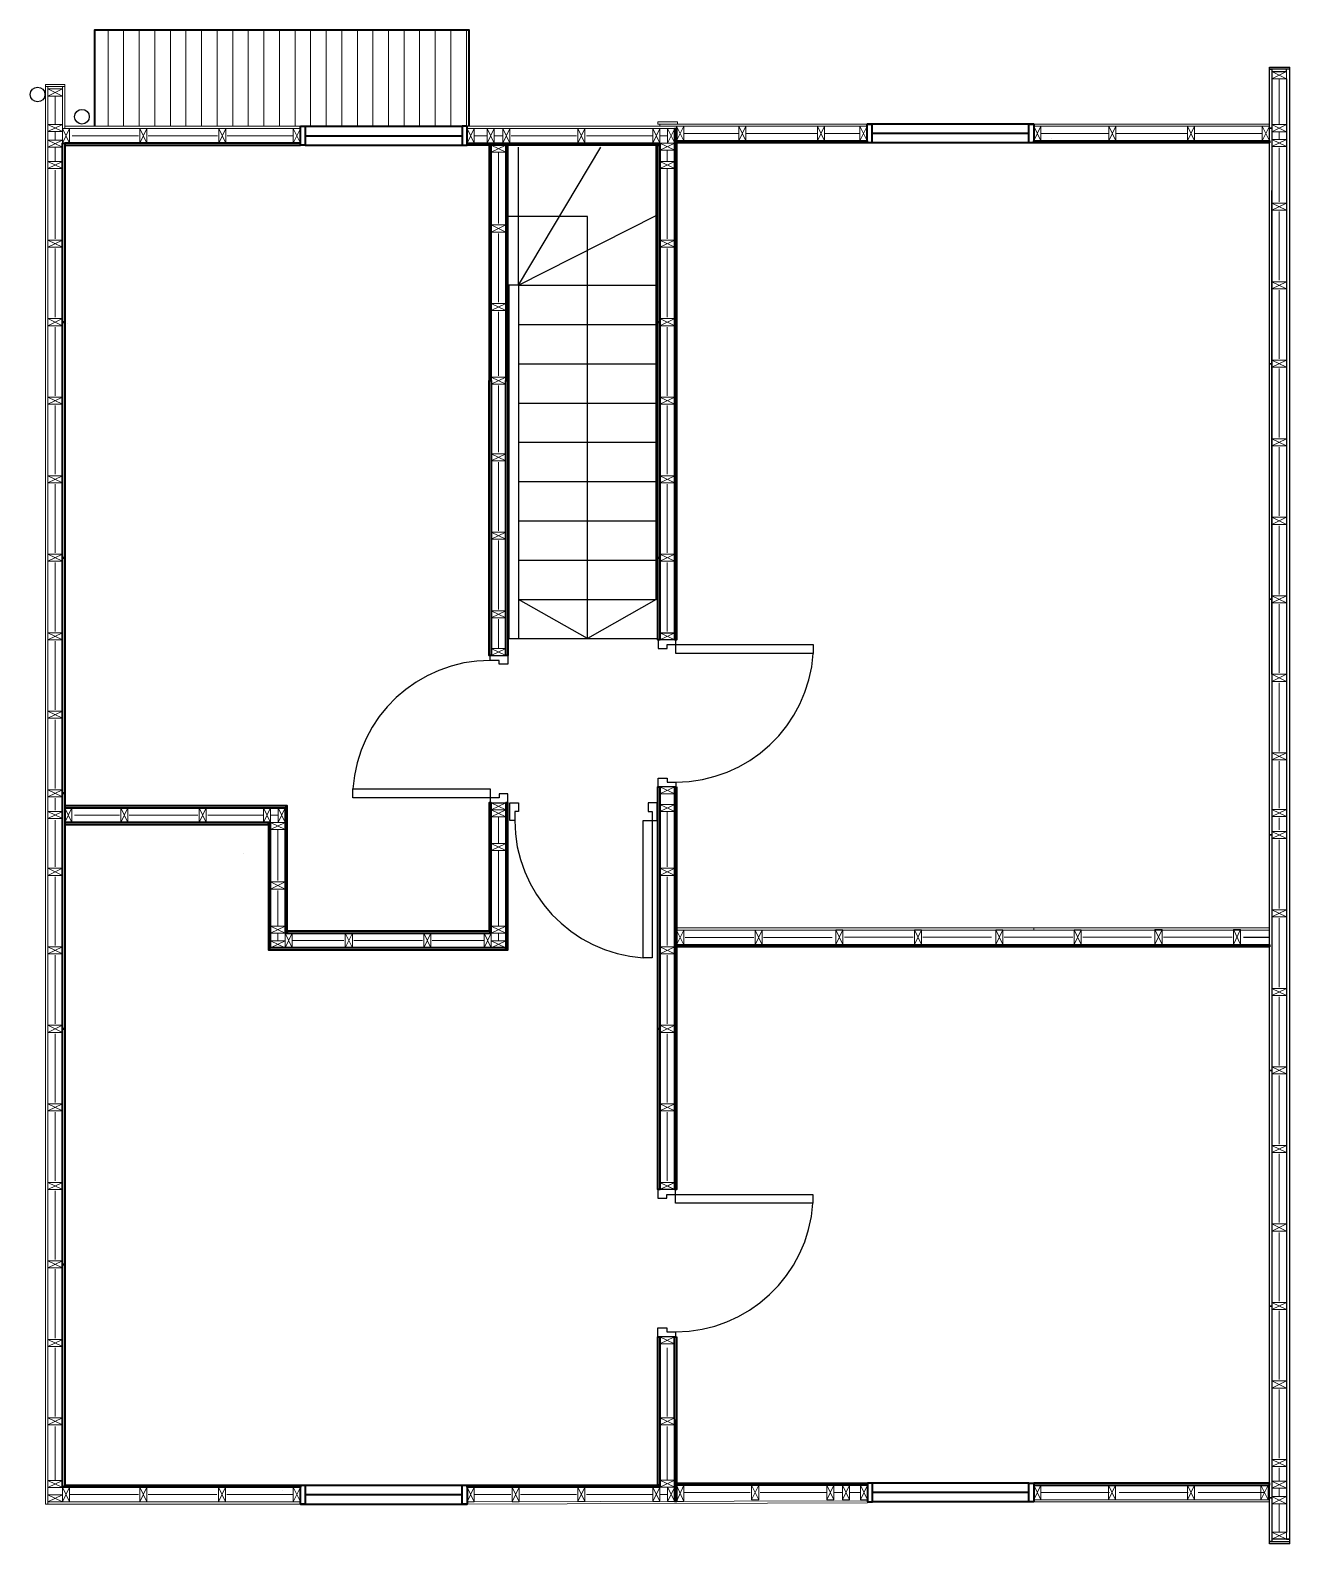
# Model space of a CAD drawing. Header units: inches. Extents: x 82 to 287, y 15 to 173.
# Drawn here: x 124.79 to 131.21, y 158.83 to 166.54 of the extents above; entities that cross this region are included whole.
import ezdxf

# ---------------------------------------------------------------- set-up
doc = ezdxf.new("R2010")
doc.units = ezdxf.units.IN
doc.header["$MEASUREMENT"] = 0
doc.linetypes.add('CENTER', pattern=[2, 1.25, -0.25, 0.25, -0.25])
for name, color, linetype, lineweight in [('A-DETL-MBND', 3, 'Continuous', 18), ('A-DETL-MCUT', 4, 'Continuous', 25), ('A-DOOR-FULL', 4, 'Continuous', 25), ('A-ELEV-MBE1', 7, 'Continuous', 35), ('A-ELEV-MBE2', 4, 'Continuous', 25), ('A-FLOR-PATT', 8, 'Continuous', 18), ('A-FURN', 8, 'Continuous', 18), ('A-SECT-MCUT', 7, 'Continuous', 35), ('A-WALL-PATT', 8, 'Continuous', 18), ('A-WALL-STUD', 3, 'Continuous', 18)]:
    doc.layers.add(name, color=color, linetype=linetype, lineweight=lineweight)
doc.layers.add('ARREDI_attrezzature', color=175, linetype='Continuous')

msp = doc.modelspace()

# ---------------------------------------------------------------- hatches: boundary and pattern name
at = {"layer": 'A-FLOR-PATT'}
h = msp.add_hatch(dxfattribs=at)
h.set_pattern_fill('LINE', color=0, scale=0.025, angle=90, style=0)
h.set_pattern_definition([(90, (-332.56809, 115.78743), (-0.079375, 5e-18), [])])
h.paths.add_polyline_path([(127.0265, 166.536), (125.1179, 166.536), (125.1179, 166.26), (127.0265, 166.26)])
h.paths.add_polyline_path([(127.0265, 166.26), (125.1179, 166.26), (125.1179, 166.047), (126.1674, 166.047), (126.1924, 166.047), (126.1925, 166.047), (126.9924, 166.047), (127.0174, 166.047), (127.0174, 166.047), (127.0265, 166.047)])

# ---------------------------------------------------------------- linework, layer by layer
at = {"color": 0}
for p, q in [((131.1914, 166.3251), (131.1914, 166.3371)), ((131.208, 158.8261), (131.208, 166.3481)), ((127.9994, 163.467), (128.0744, 163.467)), ((131.1914, 158.8491), (131.208, 158.8491))]:
    msp.add_line(p, q, dxfattribs=at)
for p, q in [((130.9727, 161.9168), (131.0817, 161.9168)), ((131.0817, 161.9168), (131.0817, 161.9168)), ((131.0817, 161.9168), (131.1044, 161.9168))]:
    msp.add_line(p, q)
at = {"layer": 'A-DETL-MBND', "color": 0}
msp.add_line((124.8695, 166.249), (124.8695, 166.26), dxfattribs=at)
for points in [[(124.8695, 166.26), (124.9674, 166.26), (124.9674, 166.249), (124.8695, 166.249)], [(126.1674, 166.036), (124.9674, 166.036), (124.9674, 166.047), (126.1674, 166.047)], [(129.9044, 159.0501), (131.1044, 159.0501), (131.1044, 159.0391), (129.9044, 159.0391)]]:
    msp.add_lwpolyline(points, dxfattribs=at)
for points in [[(124.8804, 166.249), (124.8805, 159.028), (124.8695, 159.028), (124.8695, 166.249)], [(124.9554, 166.036), (124.9554, 166.249), (124.9674, 166.249), (124.9674, 166.036)], [(128.0844, 166.047), (128.0844, 166.036), (127.0174, 166.036), (127.0174, 166.047)], [(127.9884, 166.0691), (127.9884, 166.0581), (128.0884, 166.0581), (128.0884, 166.0691)], [(127.9994, 166.0471), (127.9994, 166.0581), (129.0544, 166.0581), (129.0544, 166.0471)], [(129.9044, 166.0471), (129.9044, 166.0581), (131.1044, 166.0581), (131.1044, 166.0471)], [(128.0844, 161.952), (128.0844, 161.963), (129.9044, 161.963), (129.9044, 161.952)], [(129.9044, 161.952), (129.9044, 161.963), (131.1044, 161.963), (131.1044, 161.952)], [(126.1674, 159.039), (126.1674, 159.028), (124.8805, 159.028), (124.8805, 159.039)], [(129.0574, 159.0446), (129.0574, 159.0336), (127.0174, 159.028), (127.0174, 159.039)]]:
    msp.add_lwpolyline(points, close=True, dxfattribs=at)
at = {"layer": 'A-DETL-MCUT', "color": 0}
for points in [[(131.208, 166.3371), (131.1044, 166.3371), (131.1044, 166.3481), (131.208, 166.3481)], [(131.208, 166.3371), (131.1164, 166.3371), (131.1164, 166.3251), (131.1914, 166.3251)], [(131.208, 158.8261), (131.1044, 158.8261), (131.1044, 158.8371), (131.208, 158.8371)], [(131.208, 158.8491), (131.1164, 158.8491), (131.1164, 158.8371), (131.208, 158.8371)]]:
    msp.add_lwpolyline(points, dxfattribs=at)
for points in [[(131.1164, 166.3371), (131.1164, 166.0371), (131.1044, 166.0371), (131.1044, 166.3371)], [(131.1164, 166.0371), (131.1164, 164.8371), (131.1044, 164.8371), (131.1044, 166.0371)], [(131.1164, 164.8371), (131.1164, 163.6371), (131.1044, 163.6371), (131.1044, 164.8371)], [(131.1164, 163.6371), (131.1164, 162.4371), (131.1044, 162.4371), (131.1044, 163.6371)], [(131.1164, 162.4371), (131.1164, 161.2371), (131.1044, 161.2371), (131.1044, 162.4371)], [(131.1164, 161.2371), (131.1164, 160.0371), (131.1044, 160.0371), (131.1044, 161.2371)], [(131.1164, 160.0371), (131.1164, 159.0601), (131.1044, 159.0601), (131.1044, 160.0371)], [(131.1164, 159.0601), (131.1164, 158.8371), (131.1044, 158.8371), (131.1044, 159.0601)]]:
    msp.add_lwpolyline(points, close=True, dxfattribs=at)
at = {"layer": 'A-DOOR-FULL', "color": 0, "linetype": 'CENTER'}
for points in [[(128.0803, 163.4064), (128.0803, 163.4314), (127.9903, 163.4314), (127.9903, 163.3864), (128.0353, 163.3864), (128.0353, 163.4064), (128.0803, 163.4064)], [(128.7803, 163.3614), (128.0803, 163.3614), (128.0803, 163.4064), (128.7803, 163.4064), (128.7803, 163.3614)], [(127.1344, 163.326), (127.1344, 163.351), (127.2244, 163.351), (127.2244, 163.306), (127.1794, 163.306), (127.1794, 163.326), (127.1344, 163.326)], [(128.0803, 162.7064), (128.0803, 162.6814), (127.9903, 162.6814), (127.9903, 162.7264), (128.0353, 162.7264), (128.0353, 162.7064), (128.0803, 162.7064)], [(126.4344, 162.671), (127.1344, 162.671), (127.1344, 162.626), (126.4344, 162.626), (126.4344, 162.671)], [(127.1344, 162.626), (127.1344, 162.601), (127.2244, 162.601), (127.2244, 162.646), (127.1794, 162.646), (127.1794, 162.626), (127.1344, 162.626)], [(127.2594, 162.511), (127.2344, 162.511), (127.2344, 162.601), (127.2794, 162.601), (127.2794, 162.556), (127.2594, 162.556), (127.2594, 162.511)], [(127.9594, 162.511), (127.9844, 162.511), (127.9844, 162.601), (127.9394, 162.601), (127.9394, 162.556), (127.9594, 162.556), (127.9594, 162.511)], [(127.9144, 161.811), (127.9144, 162.511), (127.9594, 162.511), (127.9594, 161.811), (127.9144, 161.811)], [(128.079, 160.6058), (128.079, 160.6308), (127.989, 160.6308), (127.989, 160.5858), (128.034, 160.5858), (128.034, 160.6058), (128.079, 160.6058)], [(128.779, 160.5608), (128.079, 160.5608), (128.079, 160.6058), (128.779, 160.6058), (128.779, 160.5608)], [(128.079, 159.9058), (128.079, 159.8808), (127.989, 159.8808), (127.989, 159.9258), (128.034, 159.9258), (128.034, 159.9058), (128.079, 159.9058)]]:
    msp.add_lwpolyline(points, dxfattribs=at)
for centre, start, end in [((127.1355, 162.6233), 90.08643, 176.10934), ((128.0793, 163.4091), 270.08643, 356.10934), ((127.9621, 162.512), 180.08643, 266.10934), ((128.078, 160.6085), 270.08643, 356.10934)]:
    msp.add_arc(centre, 0.7027, start, end, dxfattribs=at)
at = {"layer": 'A-ELEV-MBE1', "color": 0}
for p, q in [((126.1924, 165.999), (126.9924, 165.999)), ((126.1925, 166.047), (126.9924, 166.047)), ((129.9044, 166.0581), (129.0544, 166.0581)), ((126.1924, 165.951), (126.9924, 165.951)), ((129.9044, 165.9621), (129.0544, 165.9621)), ((129.8794, 159.1351), (129.0824, 159.1351)), ((126.1674, 159.124), (127.0174, 159.124)), ((129.8794, 159.0871), (129.0824, 159.0871)), ((126.1674, 159.028), (127.0174, 159.028)), ((129.8794, 159.0391), (129.0824, 159.0391))]:
    msp.add_line(p, q, dxfattribs=at)
at = {"layer": 'A-ELEV-MBE1', "color": 0, "linetype": 'Continuous'}
for p, q in [((129.8794, 166.0096), (129.0799, 166.0096)), ((126.1924, 159.0765), (126.9919, 159.0765))]:
    msp.add_line(p, q, dxfattribs=at)
at = {"layer": 'A-ELEV-MBE1', "color": 0}
msp.add_lwpolyline([(127.0265, 166.047), (127.0265, 166.536), (125.1179, 166.536), (125.1179, 166.047)], dxfattribs=at)
for points in [[(126.1674, 166.047), (126.1924, 166.047), (126.1924, 165.951), (126.1674, 165.951)], [(127.0174, 166.047), (126.9924, 166.047), (126.9924, 165.951), (127.0174, 165.951)], [(129.0794, 165.9621), (129.0544, 165.9621), (129.0544, 166.0581), (129.0794, 166.0581)], [(129.9044, 165.9621), (129.8794, 165.9621), (129.8794, 166.0581), (129.9044, 166.0581)], [(129.0574, 159.0391), (129.0824, 159.0391), (129.0824, 159.1351), (129.0574, 159.1351)], [(129.9044, 159.0391), (129.8794, 159.0391), (129.8794, 159.1351), (129.9044, 159.1351)], [(126.1674, 159.124), (126.1924, 159.124), (126.1924, 159.028), (126.1674, 159.028)], [(126.9924, 159.124), (127.0174, 159.124), (127.0174, 159.028), (126.9924, 159.028)]]:
    msp.add_lwpolyline(points, close=True, dxfattribs=at)
at = {"layer": 'A-ELEV-MBE2', "color": 0}
for p, q in [((131.1914, 166.2891), (131.1914, 158.8851)), ((127.2294, 165.237), (127.2294, 164.637)), ((127.2794, 165.237), (127.2794, 164.637)), ((127.2294, 164.637), (127.2294, 163.437)), ((127.2794, 164.637), (127.2794, 163.437)), ((127.2244, 163.437), (127.9894, 163.437))]:
    msp.add_line(p, q, dxfattribs=at)
for points in [[(127.2794, 165.237), (127.2794, 165.941)], [(127.2794, 165.237), (127.6988, 165.941)], [(127.9894, 163.637), (127.9794, 163.637), (127.9794, 165.951)], [(127.6294, 164.637), (127.6294, 165.587), (127.2244, 165.587)], [(127.2794, 165.237), (127.9794, 165.5921)], [(127.2794, 165.237), (127.2294, 165.237)], [(127.2794, 165.237), (127.9794, 165.237)], [(127.2794, 165.037), (127.9794, 165.037)], [(127.2794, 164.837), (127.9794, 164.837)], [(127.2794, 164.637), (127.9794, 164.637)], [(127.6294, 163.437), (127.6294, 164.637)], [(127.2794, 164.437), (127.9794, 164.437)], [(127.2794, 164.237), (127.9794, 164.237)], [(127.2794, 164.037), (127.9794, 164.037)], [(127.2794, 163.837), (127.9794, 163.837)], [(127.2794, 163.637), (127.9794, 163.637)], [(127.9794, 163.637), (127.6294, 163.437), (127.2794, 163.637)]]:
    msp.add_lwpolyline(points, dxfattribs=at)
at = {"layer": 'A-ELEV-MBE2', "color": 0, "ltscale": 0.05}
for centre in [(124.8287, 166.2088), (125.0543, 166.0954)]:
    msp.add_circle(centre, 0.0375, dxfattribs=at)
at = {"layer": 'A-FURN', "color": 0, "linetype": 'Continuous'}
for p, q in [((129.9967, 165.987), (129.9967, 165.987)), ((126.0752, 159.0991), (126.0752, 159.0991))]:
    msp.add_line(p, q, dxfattribs=at)
at = {"layer": 'A-FURN', "color": 0}
for p, q in [((131.1044, 164.6021), (131.1044, 165.3521)), ((131.1044, 164.6021), (131.1044, 163.8521)), ((131.1044, 160.7451), (131.1044, 162.7451)), ((126.0901, 161.8617), (126.0901, 161.8617)), ((131.1044, 159.1451), (131.1044, 160.0451))]:
    msp.add_line(p, q, dxfattribs=at)
at = {"layer": 'A-SECT-MCUT', "color": 0}
msp.add_line((128.0844, 163.4314), (128.0744, 163.4314), dxfattribs=at)
for points in [[(128.0844, 166.036), (128.0844, 165.049), (128.0744, 165.049), (128.0744, 166.036)], [(124.9554, 165.049), (124.9554, 165.961), (124.9674, 165.961), (124.9674, 165.049)], [(124.9674, 165.961), (124.9674, 165.951), (126.1674, 165.951), (126.1674, 165.961)], [(127.0174, 165.961), (127.9994, 165.961), (127.9994, 165.951), (127.0174, 165.951)], [(127.1294, 164.751), (127.1394, 164.751), (127.1394, 165.951), (127.1294, 165.951)], [(127.2144, 164.751), (127.2244, 164.751), (127.2244, 165.951), (127.2144, 165.951)], [(127.9994, 165.951), (127.9994, 165.049), (127.9894, 165.049), (127.9894, 165.951)], [(129.0544, 165.9621), (128.0844, 165.9621), (128.0844, 165.9721), (129.0544, 165.9721)], [(131.1044, 165.9621), (129.9044, 165.9621), (129.9044, 165.9721), (131.1044, 165.9721)], [(124.9554, 163.849), (124.9554, 165.049), (124.9674, 165.049), (124.9674, 163.849)], [(127.9994, 165.049), (127.9994, 163.849), (127.9894, 163.849), (127.9894, 165.049)], [(128.0844, 165.049), (128.0844, 163.849), (128.0744, 163.849), (128.0744, 165.049)], [(127.1294, 164.751), (127.1394, 164.751), (127.1394, 163.351), (127.1294, 163.351)], [(127.2144, 164.751), (127.2244, 164.751), (127.2244, 163.351), (127.2144, 163.351)], [(124.9554, 162.649), (124.9554, 163.849), (124.9674, 163.849), (124.9674, 162.649)], [(127.9994, 163.849), (127.9994, 163.4314), (127.9894, 163.4314), (127.9894, 163.849)], [(128.0844, 163.849), (128.0844, 163.4314), (128.0744, 163.4314), (128.0744, 163.849)], [(127.9994, 162.6814), (127.9994, 161.449), (127.9894, 161.449), (127.9894, 162.6814)], [(128.0844, 162.6814), (128.0844, 161.449), (128.0744, 161.449), (128.0744, 162.6814)], [(124.9554, 161.449), (124.9554, 162.649), (124.9674, 162.649), (124.9674, 161.449)], [(127.1294, 161.9467), (127.1394, 161.9467), (127.1394, 162.601), (127.1294, 162.601)], [(127.2144, 161.8517), (127.2244, 161.8517), (127.2244, 162.601), (127.2144, 162.601)], [(124.9674, 162.5853), (124.9674, 162.5753), (126.1001, 162.5753), (126.1001, 162.5853)], [(126.0901, 161.9367), (126.1001, 161.9367), (126.1001, 162.5753), (126.0901, 162.5753)], [(124.9674, 162.5003), (124.9674, 162.4903), (126.0051, 162.4903), (126.0051, 162.5003)], [(126.0051, 161.8617), (126.0151, 161.8617), (126.0151, 162.5003), (126.0051, 162.5003)], [(126.1001, 161.9467), (126.1001, 161.9367), (127.1394, 161.9367), (127.1394, 161.9467)], [(126.0051, 161.8617), (126.0051, 161.8517), (127.2144, 161.8517), (127.2144, 161.8617)], [(129.9044, 161.867), (128.0844, 161.867), (128.0844, 161.877), (129.9044, 161.877)], [(131.1044, 161.867), (129.9044, 161.867), (129.9044, 161.877), (131.1044, 161.877)], [(124.9554, 160.249), (124.9554, 161.449), (124.9674, 161.449), (124.9674, 160.249)], [(127.9994, 161.449), (127.999, 160.6308), (127.989, 160.6308), (127.9894, 161.449)], [(128.0844, 161.449), (128.0844, 160.6308), (128.0744, 160.6308), (128.0744, 161.449)], [(124.9554, 159.114), (124.9554, 160.249), (124.9674, 160.249), (124.9674, 159.114)], [(127.9994, 159.8808), (127.9994, 159.124), (127.9894, 159.124), (127.9894, 159.8808)], [(128.084, 159.8808), (128.0844, 159.0419), (128.0744, 159.0419), (128.074, 159.8808)], [(129.0574, 159.1251), (128.0844, 159.1251), (128.0844, 159.1351), (129.0574, 159.1351)], [(131.1044, 159.1251), (131.1044, 159.1351), (129.9044, 159.1351), (129.9044, 159.1251)], [(124.9674, 159.124), (126.1674, 159.124), (126.1674, 159.114), (124.9674, 159.114)], [(127.0174, 159.124), (127.9994, 159.124), (127.9994, 159.114), (127.0174, 159.114)]]:
    msp.add_lwpolyline(points, close=True, dxfattribs=at)
at = {"layer": 'A-WALL-PATT', "color": 0, "ltscale": 0.1}
for p, q in [((131.1539, 166.0551), (131.1539, 166.2891)), ((124.9179, 166.056), (124.9179, 166.201)), ((124.9179, 165.9769), (124.9179, 166.02)), ((125.3424, 165.9985), (125.0054, 165.9985)), ((125.7444, 165.9985), (125.3924, 165.9985)), ((126.1314, 165.9985), (125.7944, 165.9985)), ((127.1189, 165.9985), (127.0534, 165.9985)), ((127.1549, 165.9985), (127.1989, 165.9985)), ((127.5744, 165.9985), (127.2419, 165.9985)), ((127.9634, 165.9985), (127.6244, 165.9985)), ((127.9994, 165.9985), (128.0384, 165.9985)), ((128.4014, 166.0097), (128.1204, 166.0096)), ((128.8014, 166.0097), (128.4374, 166.0096)), ((129.0184, 166.0097), (128.8374, 166.0097)), ((130.2864, 166.0096), (129.9404, 166.0096)), ((130.6864, 166.0097), (130.3224, 166.0096)), ((131.0684, 166.0096), (130.7224, 166.0097)), ((131.1539, 165.9801), (131.1539, 166.0191)), ((124.9179, 165.9409), (124.9179, 165.867)), ((128.0369, 165.925), (128.0369, 165.867)), ((131.1539, 165.6621), (131.1539, 165.9371)), ((127.1769, 165.913), (127.1769, 165.551)), ((124.9179, 165.824), (124.9179, 165.474)), ((128.0369, 165.474), (128.0369, 165.831)), ((131.1539, 165.2621), (131.1539, 165.6121)), ((127.1769, 165.501), (127.1769, 165.151)), ((124.9179, 165.424), (124.9179, 165.074)), ((128.0369, 165.074), (128.0369, 165.424)), ((131.1539, 164.8621), (131.1539, 165.2121)), ((127.1769, 165.101), (127.1769, 164.776)), ((124.9179, 165.024), (124.9179, 164.674)), ((128.0369, 164.674), (128.0369, 165.024)), ((131.1539, 164.4621), (131.1539, 164.8121)), ((127.1769, 164.726), (127.1769, 164.386)), ((124.9179, 164.624), (124.9179, 164.274)), ((128.0369, 164.274), (128.0369, 164.624)), ((131.1539, 164.0621), (131.1539, 164.4121)), ((127.1769, 164.336), (127.1769, 163.986)), ((124.9179, 164.224), (124.9179, 163.874)), ((128.0369, 163.874), (128.0369, 164.224)), ((131.1539, 163.6621), (131.1539, 164.0121)), ((127.1769, 163.936), (127.1769, 163.586)), ((124.9179, 163.824), (124.9179, 163.474)), ((128.0369, 163.474), (128.0369, 163.824)), ((131.1539, 163.2621), (131.1539, 163.6121)), ((127.1769, 163.536), (127.1769, 163.387)), ((124.9179, 163.424), (124.9179, 163.074)), ((131.1539, 162.8621), (131.1539, 163.2121)), ((124.9179, 163.0239), (124.9179, 162.6739)), ((131.1539, 162.5733), (131.1539, 162.8121)), ((124.9179, 162.5628), (124.9179, 162.624)), ((126.0151, 162.5378), (126.0541, 162.5378)), ((127.1769, 162.394), (127.1769, 162.529)), ((128.0369, 162.274), (128.0369, 162.556)), ((124.9179, 162.5128), (124.9179, 162.274)), ((131.1539, 162.4621), (131.1539, 162.5233)), ((131.1539, 162.0622), (131.1539, 162.4122)), ((127.1769, 161.9727), (127.1769, 162.358)), ((124.9179, 162.224), (124.9179, 161.874)), ((128.0369, 161.874), (128.0369, 162.224)), ((131.1539, 161.6621), (131.1539, 162.0121)), ((126.0526, 161.9367), (126.0526, 161.8977)), ((127.1769, 161.9367), (127.1769, 161.8977)), ((128.1274, 161.9145), (128.4774, 161.9145)), ((128.5274, 161.9145), (128.8774, 161.9145)), ((128.9388, 161.9156), (129.2888, 161.9156)), ((129.3388, 161.9156), (129.6888, 161.9156)), ((129.7532, 161.9156), (130.1032, 161.9156)), ((130.1532, 161.9156), (130.5032, 161.9156)), ((130.5645, 161.9168), (130.9145, 161.9168)), ((126.1261, 161.8992), (126.3894, 161.8992)), ((126.4394, 161.8992), (126.7894, 161.8992)), ((126.8394, 161.8992), (127.1034, 161.8992)), ((124.9179, 161.824), (124.9179, 161.474)), ((128.0369, 161.474), (128.0369, 161.824)), ((131.1539, 161.2621), (131.1539, 161.6121)), ((124.9179, 161.424), (124.9179, 161.074)), ((128.0369, 161.074), (128.0369, 161.424)), ((131.1539, 160.8621), (131.1539, 161.2121)), ((124.9179, 161.024), (124.9179, 160.674)), ((128.0369, 160.674), (128.0369, 161.024)), ((131.1539, 160.4621), (131.1539, 160.8121)), ((124.9179, 160.624), (124.9179, 160.274)), ((131.1539, 160.0621), (131.1539, 160.4121)), ((124.9179, 160.224), (124.9179, 159.874)), ((131.1539, 159.6621), (131.1539, 160.0121)), ((124.9179, 159.824), (124.9179, 159.474)), ((128.0369, 159.474), (128.0369, 159.824)), ((131.1539, 159.2621), (131.1539, 159.6121)), ((124.9179, 159.424), (124.9179, 159.149)), ((128.0369, 159.15), (128.0369, 159.424)), ((131.1539, 159.2121), (131.1539, 159.1451)), ((124.9914, 159.0765), (125.3424, 159.0765)), ((125.3924, 159.0765), (125.7424, 159.0765)), ((125.7924, 159.0765), (126.1314, 159.0765)), ((127.0534, 159.0765), (127.2394, 159.0765)), ((127.2894, 159.0765), (127.5744, 159.0765)), ((127.6244, 159.0765), (127.9634, 159.0765)), ((127.9994, 159.0765), (128.0384, 159.0765)), ((128.1204, 159.0876), (128.4594, 159.0877)), ((128.5094, 159.0877), (128.8489, 159.0876)), ((128.9289, 159.0876), (128.8849, 159.0876)), ((128.9649, 159.0877), (129.0214, 159.0876)), ((129.9404, 159.0877), (130.2894, 159.0877)), ((130.3394, 159.0877), (130.6914, 159.0877)), ((130.7414, 159.0877), (131.0784, 159.0877)), ((131.1539, 159.0661), (131.1539, 159.1091)), ((131.1539, 159.1021), (131.1539, 159.0731)), ((131.1539, 159.0301), (131.1539, 158.8851))]:
    msp.add_line(p, q, dxfattribs=at)
for points in [[(125.0174, 162.5378), (125.2451, 162.5378)], [(125.2951, 162.5378), (125.6451, 162.5378)], [(125.6951, 162.5378), (125.9791, 162.5378)], [(126.0526, 162.4643), (126.0526, 162.2043)], [(126.0526, 162.1543), (126.0526, 161.9727)]]:
    msp.add_lwpolyline(points, dxfattribs=at)
at = {"layer": 'A-WALL-STUD', "color": 0}
for p, q in [((131.1164, 166.2891), (131.1914, 166.3251)), ((131.1914, 166.2891), (131.1164, 166.3251)), ((124.9554, 166.237), (124.8804, 166.201)), ((124.8804, 166.237), (124.9554, 166.201)), ((124.9554, 166.02), (124.8804, 166.056)), ((124.8804, 166.02), (124.9554, 166.056)), ((124.9554, 165.961), (124.9914, 166.036)), ((124.9554, 166.036), (124.9914, 165.961)), ((125.3494, 165.961), (125.3854, 166.036)), ((125.3494, 166.036), (125.3854, 165.961)), ((125.7514, 165.961), (125.7874, 166.036)), ((125.7514, 166.036), (125.7874, 165.961)), ((126.1314, 165.961), (126.1674, 166.036)), ((126.1314, 166.036), (126.1674, 165.961)), ((127.0174, 165.961), (127.0534, 166.036)), ((127.0174, 166.036), (127.0534, 165.961)), ((127.1189, 165.961), (127.1549, 166.036)), ((127.1189, 166.036), (127.1549, 165.961)), ((127.2349, 165.961), (127.1989, 166.036)), ((127.2349, 166.036), (127.1989, 165.961)), ((127.5814, 165.961), (127.6174, 166.036)), ((127.5814, 166.036), (127.6174, 165.961)), ((127.9634, 165.961), (127.9994, 166.036)), ((127.9634, 166.036), (127.9994, 165.961)), ((128.0384, 165.961), (128.0744, 166.036)), ((128.0384, 166.036), (128.0744, 165.961)), ((128.1204, 166.0471), (128.0844, 165.9721)), ((128.1204, 165.9721), (128.0844, 166.0471)), ((128.4374, 166.0471), (128.4014, 165.9721)), ((128.4374, 165.9721), (128.4014, 166.0471)), ((128.8374, 166.0471), (128.8014, 165.9721)), ((128.8374, 165.9721), (128.8014, 166.0471)), ((129.0544, 166.0471), (129.0184, 165.9721)), ((129.0544, 165.9721), (129.0184, 166.0471)), ((129.9404, 166.0471), (129.9044, 165.9721)), ((129.9404, 165.9721), (129.9044, 166.0471)), ((130.3224, 166.0471), (130.2864, 165.9721)), ((130.3224, 165.9721), (130.2864, 166.0471)), ((130.7224, 166.0471), (130.6864, 165.9721)), ((130.7224, 165.9721), (130.6864, 166.0471)), ((131.1044, 166.0471), (131.0684, 165.9721)), ((131.1044, 165.9721), (131.0684, 166.0471)), ((131.1164, 166.0191), (131.1914, 166.0551)), ((131.1914, 166.0191), (131.1164, 166.0551)), ((124.9554, 165.9769), (124.8804, 165.9409)), ((124.8804, 165.9769), (124.9554, 165.9409)), ((127.1394, 165.951), (127.2144, 165.915)), ((127.2144, 165.951), (127.1394, 165.915)), ((127.9994, 165.961), (128.0744, 165.925)), ((128.0744, 165.961), (127.9994, 165.925)), ((131.1164, 165.9441), (131.1914, 165.9801)), ((131.1914, 165.9441), (131.1164, 165.9801)), ((124.9554, 165.867), (124.8804, 165.831)), ((124.8804, 165.867), (124.9554, 165.831)), ((124.9554, 165.867), (124.8804, 165.831)), ((124.8804, 165.867), (124.9554, 165.831)), ((128.0744, 165.867), (127.9994, 165.831)), ((127.9994, 165.867), (128.0744, 165.831)), ((131.1164, 165.6191), (131.1914, 165.6551)), ((131.1914, 165.6191), (131.1164, 165.6551)), ((127.1394, 165.544), (127.2144, 165.508)), ((127.2144, 165.544), (127.1394, 165.508)), ((124.9554, 165.467), (124.8804, 165.431)), ((124.8804, 165.467), (124.9554, 165.431)), ((128.0744, 165.467), (127.9994, 165.431)), ((127.9994, 165.467), (128.0744, 165.431)), ((128.0744, 165.467), (127.9994, 165.431)), ((127.9994, 165.467), (128.0744, 165.431)), ((131.1164, 165.2191), (131.1914, 165.2551)), ((131.1914, 165.2191), (131.1164, 165.2551)), ((127.1394, 165.144), (127.2144, 165.108)), ((127.2144, 165.144), (127.1394, 165.108)), ((124.9554, 165.067), (124.8804, 165.031)), ((124.8804, 165.067), (124.9554, 165.031)), ((124.9794, 165.041), (124.9794, 165.041)), ((128.0744, 165.067), (127.9994, 165.031)), ((127.9994, 165.067), (128.0744, 165.031)), ((131.1164, 164.8191), (131.1914, 164.8551)), ((131.1914, 164.8191), (131.1164, 164.8551)), ((127.1394, 164.769), (127.2144, 164.733)), ((127.2144, 164.769), (127.1394, 164.733)), ((124.9554, 164.667), (124.8804, 164.631)), ((124.8804, 164.667), (124.9554, 164.631)), ((128.0744, 164.667), (127.9994, 164.631)), ((127.9994, 164.667), (128.0744, 164.631)), ((131.1164, 164.4191), (131.1914, 164.4551)), ((131.1914, 164.4191), (131.1164, 164.4551)), ((127.1394, 164.379), (127.2144, 164.343)), ((127.2144, 164.379), (127.1394, 164.343)), ((124.9554, 164.267), (124.8804, 164.231)), ((124.8804, 164.267), (124.9554, 164.231)), ((128.0744, 164.267), (127.9994, 164.231)), ((127.9994, 164.267), (128.0744, 164.231)), ((131.1164, 164.0191), (131.1914, 164.0551)), ((131.1914, 164.0191), (131.1164, 164.0551)), ((127.1394, 163.979), (127.2144, 163.943)), ((127.2144, 163.979), (127.1394, 163.943)), ((124.9554, 163.831), (124.8804, 163.867)), ((124.8804, 163.831), (124.9554, 163.867)), ((128.0744, 163.831), (127.9994, 163.867)), ((127.9994, 163.831), (128.0744, 163.867)), ((131.1164, 163.6191), (131.1914, 163.6551)), ((131.1914, 163.6191), (131.1164, 163.6551)), ((127.1394, 163.579), (127.2144, 163.543)), ((127.2144, 163.579), (127.1394, 163.543)), ((124.9554, 163.431), (124.8804, 163.467)), ((124.8804, 163.431), (124.9554, 163.467)), ((128.0744, 163.4314), (127.9994, 163.467)), ((127.9994, 163.4314), (128.0744, 163.467)), ((127.1394, 163.387), (127.2144, 163.351)), ((127.2144, 163.387), (127.1394, 163.351)), ((131.1164, 163.2191), (131.1914, 163.2551)), ((131.1914, 163.2191), (131.1164, 163.2551)), ((124.9554, 163.0309), (124.8804, 163.0669)), ((124.8804, 163.0309), (124.9554, 163.0669)), ((131.1164, 162.8191), (131.1914, 162.8551)), ((131.1914, 162.8191), (131.1164, 162.8551)), ((128.0744, 162.6458), (127.9994, 162.6814)), ((127.9994, 162.6454), (128.0744, 162.6814)), ((124.9554, 162.667), (124.8804, 162.631)), ((124.8804, 162.667), (124.9554, 162.631)), ((127.2144, 162.601), (127.1394, 162.565)), ((127.1394, 162.601), (127.2144, 162.565)), ((124.9554, 162.5558), (124.8804, 162.5198)), ((124.8804, 162.5558), (124.9554, 162.5198)), ((124.9674, 162.5003), (125.0034, 162.5753)), ((124.9674, 162.5753), (125.0034, 162.5003)), ((125.2521, 162.5003), (125.2881, 162.5753)), ((125.2521, 162.5753), (125.2881, 162.5003)), ((125.6521, 162.5003), (125.6881, 162.5753)), ((125.6521, 162.5753), (125.6881, 162.5003)), ((125.9791, 162.5003), (126.0151, 162.5753)), ((125.9791, 162.5753), (126.0151, 162.5003)), ((126.0541, 162.5003), (126.0901, 162.5753)), ((126.0541, 162.5753), (126.0901, 162.5003)), ((127.1394, 162.565), (127.2144, 162.529)), ((127.2144, 162.565), (127.1394, 162.529)), ((128.0744, 162.592), (127.9994, 162.556)), ((127.9994, 162.592), (128.0744, 162.556)), ((131.1164, 162.5303), (131.1914, 162.5663)), ((131.1914, 162.5303), (131.1164, 162.5663)), ((126.0901, 162.4643), (126.0151, 162.5003)), ((126.0151, 162.4643), (126.0901, 162.5003)), ((131.1164, 162.4191), (131.1914, 162.4551)), ((131.1914, 162.4191), (131.1164, 162.4551)), ((127.1394, 162.394), (127.2144, 162.358)), ((127.2144, 162.394), (127.1394, 162.358)), ((125.8794, 162.341), (125.8794, 162.341)), ((124.9554, 162.267), (124.8804, 162.231)), ((124.8804, 162.267), (124.9554, 162.231)), ((128.0744, 162.267), (127.9994, 162.231)), ((127.9994, 162.267), (128.0744, 162.231)), ((126.0901, 162.1613), (126.0151, 162.1973)), ((126.0151, 162.1613), (126.0901, 162.1973)), ((131.1164, 162.0552), (131.1914, 162.0192)), ((131.1914, 162.0552), (131.1164, 162.0192)), ((126.0901, 161.9367), (126.0151, 161.9727)), ((126.0151, 161.9367), (126.0901, 161.9727)), ((126.0901, 161.8617), (126.1261, 161.9367)), ((126.0901, 161.9367), (126.1261, 161.8617)), ((126.3964, 161.8617), (126.4324, 161.9367)), ((126.3964, 161.9367), (126.4324, 161.8617)), ((126.7964, 161.8617), (126.8324, 161.9367)), ((126.7964, 161.9367), (126.8324, 161.8617)), ((127.1034, 161.8617), (127.1394, 161.9367)), ((127.1034, 161.9367), (127.1394, 161.8617)), ((127.2144, 161.9367), (127.1394, 161.9727)), ((127.1394, 161.9367), (127.2144, 161.9727)), ((128.0844, 161.952), (128.1204, 161.877)), ((128.0844, 161.877), (128.1204, 161.952)), ((128.4844, 161.952), (128.5204, 161.877)), ((128.4844, 161.877), (128.5204, 161.952)), ((128.8958, 161.9531), (128.9318, 161.8781)), ((128.8958, 161.8781), (128.9318, 161.9531)), ((129.2958, 161.9531), (129.3318, 161.8781)), ((129.2958, 161.8781), (129.3318, 161.9531)), ((129.7102, 161.9531), (129.7462, 161.8781)), ((129.7102, 161.8781), (129.7462, 161.9531)), ((130.1102, 161.9531), (130.1462, 161.8781)), ((130.1102, 161.8781), (130.1462, 161.9531)), ((130.5215, 161.9543), (130.5575, 161.8793)), ((130.5215, 161.8793), (130.5575, 161.9543)), ((130.9216, 161.9543), (130.9576, 161.8793)), ((130.9216, 161.8793), (130.9576, 161.9543)), ((124.9554, 161.867), (124.8804, 161.831)), ((124.8804, 161.867), (124.9554, 161.831)), ((126.0901, 161.8617), (126.0151, 161.8977)), ((126.0151, 161.8617), (126.0901, 161.8977)), ((127.2144, 161.8617), (127.1394, 161.8977)), ((127.1394, 161.8617), (127.2144, 161.8977)), ((128.0744, 161.867), (127.9994, 161.831)), ((127.9994, 161.867), (128.0744, 161.831)), ((131.1164, 161.6551), (131.1914, 161.6191)), ((131.1914, 161.6551), (131.1164, 161.6191)), ((124.9554, 161.467), (124.8804, 161.431)), ((124.8804, 161.467), (124.9554, 161.431)), ((128.0744, 161.467), (127.9994, 161.431)), ((127.9994, 161.467), (128.0744, 161.431)), ((131.1164, 161.2551), (131.1914, 161.2191)), ((131.1914, 161.2551), (131.1164, 161.2191)), ((124.9554, 161.067), (124.8804, 161.031)), ((124.8804, 161.067), (124.9554, 161.031)), ((128.0744, 161.067), (127.9994, 161.031)), ((127.9994, 161.067), (128.0744, 161.031)), ((131.1164, 160.8191), (131.1914, 160.8551)), ((131.1914, 160.8191), (131.1164, 160.8551)), ((124.9554, 160.667), (124.8804, 160.631)), ((124.8804, 160.667), (124.9554, 160.631)), ((127.999, 160.6308), (128.074, 160.6668)), ((128.074, 160.6308), (127.999, 160.6668)), ((128.0744, 160.667), (127.9994, 160.631)), ((127.9994, 160.667), (128.0744, 160.631)), ((131.1164, 160.4191), (131.1914, 160.4551)), ((131.1914, 160.4191), (131.1164, 160.4551)), ((124.9554, 160.267), (124.8804, 160.231)), ((124.8804, 160.267), (124.9554, 160.231)), ((131.1044, 160.0451), (131.1044, 160.0451)), ((131.1164, 160.0191), (131.1914, 160.0551)), ((131.1914, 160.0191), (131.1164, 160.0551)), ((124.9554, 159.867), (124.8804, 159.831)), ((124.8804, 159.867), (124.9554, 159.831)), ((128.074, 159.8448), (127.999, 159.8808)), ((127.999, 159.8448), (128.074, 159.8808)), ((131.1164, 159.6191), (131.1914, 159.6551)), ((131.1914, 159.6191), (131.1164, 159.6551)), ((124.9554, 159.467), (124.8804, 159.431)), ((124.8804, 159.467), (124.9554, 159.431)), ((127.9994, 159.467), (128.0744, 159.431)), ((128.0744, 159.467), (127.9994, 159.431)), ((131.1164, 159.2191), (131.1914, 159.2551)), ((131.1914, 159.2191), (131.1164, 159.2551)), ((131.1164, 159.2191), (131.1914, 159.2551)), ((131.1914, 159.2191), (131.1164, 159.2551)), ((124.9555, 159.1481), (124.8805, 159.1121)), ((124.8805, 159.1481), (124.9555, 159.1121)), ((127.9994, 159.15), (128.0744, 159.114)), ((128.0744, 159.15), (127.9994, 159.114)), ((131.1164, 159.1091), (131.1914, 159.1451)), ((131.1914, 159.1091), (131.1164, 159.1451)), ((124.9555, 159.075), (124.8805, 159.039)), ((124.8805, 159.075), (124.9555, 159.039)), ((124.9555, 159.039), (124.9915, 159.114)), ((124.9555, 159.114), (124.9915, 159.039)), ((125.3494, 159.039), (125.3854, 159.114)), ((125.3494, 159.114), (125.3854, 159.039)), ((125.7494, 159.039), (125.7854, 159.114)), ((125.7494, 159.114), (125.7854, 159.039)), ((126.1314, 159.039), (126.1674, 159.114)), ((126.1314, 159.114), (126.1674, 159.039)), ((127.0174, 159.039), (127.0534, 159.114)), ((127.0174, 159.114), (127.0534, 159.039)), ((127.2464, 159.039), (127.2824, 159.114)), ((127.2464, 159.114), (127.2824, 159.039)), ((127.5814, 159.0406), (127.6174, 159.114)), ((127.5814, 159.114), (127.6174, 159.0406)), ((127.9634, 159.0416), (127.9994, 159.114)), ((127.9634, 159.114), (127.9994, 159.0417)), ((128.0384, 159.0418), (128.0744, 159.114)), ((128.0384, 159.114), (128.0744, 159.0418)), ((128.1204, 159.1251), (128.0844, 159.0419)), ((128.1204, 159.042), (128.0844, 159.1251)), ((128.5024, 159.1251), (128.4664, 159.0501)), ((128.5024, 159.0501), (128.4664, 159.1251)), ((128.8489, 159.1251), (128.8849, 159.0501)), ((128.8489, 159.0501), (128.8849, 159.1251)), ((128.9649, 159.1251), (128.9289, 159.0501)), ((128.9649, 159.0501), (128.9289, 159.1251)), ((129.0574, 159.1251), (129.0214, 159.0501)), ((129.0574, 159.0501), (129.0214, 159.1251)), ((129.9404, 159.1251), (129.9044, 159.0501)), ((129.9404, 159.0501), (129.9044, 159.1251)), ((130.3204, 159.1251), (130.2844, 159.0501)), ((130.3204, 159.0501), (130.2844, 159.1251)), ((130.7224, 159.1251), (130.6864, 159.0501)), ((130.7224, 159.0501), (130.6864, 159.1251)), ((131.0974, 159.1251), (131.0614, 159.0501)), ((131.0974, 159.0501), (131.0614, 159.1251)), ((131.1164, 159.0661), (131.1914, 159.0301)), ((131.1914, 159.0661), (131.1164, 159.0301)), ((131.1164, 158.8491), (131.1914, 158.8851)), ((131.1914, 158.8491), (131.1164, 158.8851))]:
    msp.add_line(p, q, dxfattribs=at)
for points in [[(131.1164, 166.2891), (131.1914, 166.2891), (131.1914, 166.3251), (131.1164, 166.3251)], [(124.9554, 166.237), (124.8804, 166.237), (124.8804, 166.201), (124.9554, 166.201)], [(124.9554, 166.02), (124.8804, 166.02), (124.8804, 166.056), (124.9554, 166.056)], [(124.9554, 165.961), (124.9554, 166.036), (124.9914, 166.036), (124.9914, 165.961)], [(125.3494, 165.961), (125.3494, 166.036), (125.3854, 166.036), (125.3854, 165.961)], [(125.7514, 165.961), (125.7514, 166.036), (125.7874, 166.036), (125.7874, 165.961)], [(126.1314, 165.961), (126.1314, 166.036), (126.1674, 166.036), (126.1674, 165.961)], [(127.0174, 165.961), (127.0174, 166.036), (127.0534, 166.036), (127.0534, 165.961)], [(127.1189, 165.961), (127.1189, 166.036), (127.1549, 166.036), (127.1549, 165.961)], [(127.2349, 165.961), (127.2349, 166.036), (127.1989, 166.036), (127.1989, 165.961)], [(127.5814, 165.961), (127.5814, 166.036), (127.6174, 166.036), (127.6174, 165.961)], [(127.9634, 165.961), (127.9634, 166.036), (127.9994, 166.036), (127.9994, 165.961)], [(128.0384, 165.961), (128.0384, 166.036), (128.0744, 166.036), (128.0744, 165.961)], [(128.1204, 166.0471), (128.1204, 165.9721), (128.0844, 165.9721), (128.0844, 166.0471)], [(128.4374, 166.0471), (128.4374, 165.9721), (128.4014, 165.9721), (128.4014, 166.0471)], [(128.8374, 166.0471), (128.8374, 165.9721), (128.8014, 165.9721), (128.8014, 166.0471)], [(129.0544, 166.0471), (129.0544, 165.9721), (129.0184, 165.9721), (129.0184, 166.0471)], [(129.9404, 166.0471), (129.9404, 165.9721), (129.9044, 165.9721), (129.9044, 166.0471)], [(130.3224, 166.0471), (130.3224, 165.9721), (130.2864, 165.9721), (130.2864, 166.0471)], [(130.7224, 166.0471), (130.7224, 165.9721), (130.6864, 165.9721), (130.6864, 166.0471)], [(131.1044, 166.0471), (131.1044, 165.9721), (131.0684, 165.9721), (131.0684, 166.0471)], [(131.1164, 166.0191), (131.1914, 166.0191), (131.1914, 166.0551), (131.1164, 166.0551)], [(124.9554, 165.9769), (124.8804, 165.9769), (124.8804, 165.9409), (124.9554, 165.9409)], [(127.1394, 165.951), (127.2144, 165.951), (127.2144, 165.915), (127.1394, 165.915)], [(127.9994, 165.961), (128.0744, 165.961), (128.0744, 165.925), (127.9994, 165.925)], [(131.1164, 165.9441), (131.1914, 165.9441), (131.1914, 165.9801), (131.1164, 165.9801)], [(124.9554, 165.867), (124.8804, 165.867), (124.8804, 165.831), (124.9554, 165.831)], [(124.9554, 165.867), (124.8804, 165.867), (124.8804, 165.831), (124.9554, 165.831)], [(128.0744, 165.867), (127.9994, 165.867), (127.9994, 165.831), (128.0744, 165.831)], [(131.1164, 165.6191), (131.1914, 165.6191), (131.1914, 165.6551), (131.1164, 165.6551)], [(127.1394, 165.544), (127.2144, 165.544), (127.2144, 165.508), (127.1394, 165.508)], [(124.9554, 165.467), (124.8804, 165.467), (124.8804, 165.431), (124.9554, 165.431)], [(128.0744, 165.467), (127.9994, 165.467), (127.9994, 165.431), (128.0744, 165.431)], [(128.0744, 165.467), (127.9994, 165.467), (127.9994, 165.431), (128.0744, 165.431)], [(131.1164, 165.2191), (131.1914, 165.2191), (131.1914, 165.2551), (131.1164, 165.2551)], [(127.1394, 165.144), (127.2144, 165.144), (127.2144, 165.108), (127.1394, 165.108)], [(124.9554, 165.067), (124.8804, 165.067), (124.8804, 165.031), (124.9554, 165.031)], [(128.0744, 165.067), (127.9994, 165.067), (127.9994, 165.031), (128.0744, 165.031)], [(131.1164, 164.8191), (131.1914, 164.8191), (131.1914, 164.8551), (131.1164, 164.8551)], [(127.1394, 164.769), (127.2144, 164.769), (127.2144, 164.733), (127.1394, 164.733)], [(124.9554, 164.667), (124.8804, 164.667), (124.8804, 164.631), (124.9554, 164.631)], [(128.0744, 164.667), (127.9994, 164.667), (127.9994, 164.631), (128.0744, 164.631)], [(131.1164, 164.4191), (131.1914, 164.4191), (131.1914, 164.4551), (131.1164, 164.4551)], [(127.1394, 164.379), (127.2144, 164.379), (127.2144, 164.343), (127.1394, 164.343)], [(124.9554, 164.267), (124.8804, 164.267), (124.8804, 164.231), (124.9554, 164.231)], [(128.0744, 164.267), (127.9994, 164.267), (127.9994, 164.231), (128.0744, 164.231)], [(131.1164, 164.0191), (131.1914, 164.0191), (131.1914, 164.0551), (131.1164, 164.0551)], [(127.1394, 163.979), (127.2144, 163.979), (127.2144, 163.943), (127.1394, 163.943)], [(124.9554, 163.831), (124.8804, 163.831), (124.8804, 163.867), (124.9554, 163.867)], [(128.0744, 163.831), (127.9994, 163.831), (127.9994, 163.867), (128.0744, 163.867)], [(131.1164, 163.6191), (131.1914, 163.6191), (131.1914, 163.6551), (131.1164, 163.6551)], [(127.1394, 163.579), (127.2144, 163.579), (127.2144, 163.543), (127.1394, 163.543)], [(124.9554, 163.431), (124.8804, 163.431), (124.8804, 163.467), (124.9554, 163.467)], [(127.1394, 163.387), (127.2144, 163.387), (127.2144, 163.351), (127.1394, 163.351)], [(131.1164, 163.2191), (131.1914, 163.2191), (131.1914, 163.2551), (131.1164, 163.2551)], [(124.9554, 163.0309), (124.8804, 163.0309), (124.8804, 163.0669), (124.9554, 163.0669)], [(131.1164, 162.8191), (131.1914, 162.8191), (131.1914, 162.8551), (131.1164, 162.8551)], [(128.0744, 162.6454), (127.9994, 162.6454), (127.9994, 162.6814), (128.0744, 162.6814)], [(124.9554, 162.667), (124.8804, 162.667), (124.8804, 162.631), (124.9554, 162.631)], [(127.2144, 162.601), (127.1394, 162.601), (127.1394, 162.565), (127.2144, 162.565)], [(124.9554, 162.5558), (124.8804, 162.5558), (124.8804, 162.5198), (124.9554, 162.5198)], [(124.9674, 162.5003), (124.9674, 162.5753), (125.0034, 162.5753), (125.0034, 162.5003)], [(125.2521, 162.5003), (125.2521, 162.5753), (125.2881, 162.5753), (125.2881, 162.5003)], [(125.6521, 162.5003), (125.6521, 162.5753), (125.6881, 162.5753), (125.6881, 162.5003)], [(125.9791, 162.5003), (125.9791, 162.5753), (126.0151, 162.5753), (126.0151, 162.5003)], [(126.0541, 162.5003), (126.0541, 162.5753), (126.0901, 162.5753), (126.0901, 162.5003)], [(127.1394, 162.565), (127.2144, 162.565), (127.2144, 162.529), (127.1394, 162.529)], [(128.0744, 162.592), (127.9994, 162.592), (127.9994, 162.556), (128.0744, 162.556)], [(131.1164, 162.5303), (131.1914, 162.5303), (131.1914, 162.5663), (131.1164, 162.5663)], [(126.0901, 162.4643), (126.0151, 162.4643), (126.0151, 162.5003), (126.0901, 162.5003)], [(131.1164, 162.4191), (131.1914, 162.4191), (131.1914, 162.4551), (131.1164, 162.4551)], [(127.1394, 162.394), (127.2144, 162.394), (127.2144, 162.358), (127.1394, 162.358)], [(124.9554, 162.267), (124.8804, 162.267), (124.8804, 162.231), (124.9554, 162.231)], [(128.0744, 162.267), (127.9994, 162.267), (127.9994, 162.231), (128.0744, 162.231)], [(126.0901, 162.1613), (126.0151, 162.1613), (126.0151, 162.1973), (126.0901, 162.1973)], [(131.1164, 162.0552), (131.1914, 162.0552), (131.1914, 162.0192), (131.1164, 162.0192)], [(126.0901, 161.9367), (126.0151, 161.9367), (126.0151, 161.9727), (126.0901, 161.9727)], [(126.0901, 161.8617), (126.0901, 161.9367), (126.1261, 161.9367), (126.1261, 161.8617)], [(126.3964, 161.8617), (126.3964, 161.9367), (126.4324, 161.9367), (126.4324, 161.8617)], [(126.7964, 161.8617), (126.7964, 161.9367), (126.8324, 161.9367), (126.8324, 161.8617)], [(127.1034, 161.8617), (127.1034, 161.9367), (127.1394, 161.9367), (127.1394, 161.8617)], [(127.2144, 161.9367), (127.1394, 161.9367), (127.1394, 161.9727), (127.2144, 161.9727)], [(128.0844, 161.952), (128.0844, 161.877), (128.1204, 161.877), (128.1204, 161.952)], [(128.4844, 161.952), (128.4844, 161.877), (128.5204, 161.877), (128.5204, 161.952)], [(128.8958, 161.9531), (128.8958, 161.8781), (128.9318, 161.8781), (128.9318, 161.9531)], [(129.2958, 161.9531), (129.2958, 161.8781), (129.3318, 161.8781), (129.3318, 161.9531)], [(129.7102, 161.9531), (129.7102, 161.8781), (129.7462, 161.8781), (129.7462, 161.9531)], [(130.1102, 161.9531), (130.1102, 161.8781), (130.1462, 161.8781), (130.1462, 161.9531)], [(130.5215, 161.9543), (130.5215, 161.8793), (130.5575, 161.8793), (130.5575, 161.9543)], [(130.9216, 161.9543), (130.9216, 161.8793), (130.9576, 161.8793), (130.9576, 161.9543)], [(124.9554, 161.867), (124.8804, 161.867), (124.8804, 161.831), (124.9554, 161.831)], [(126.0901, 161.8617), (126.0151, 161.8617), (126.0151, 161.8977), (126.0901, 161.8977)], [(127.2144, 161.8617), (127.1394, 161.8617), (127.1394, 161.8977), (127.2144, 161.8977)], [(128.0744, 161.867), (127.9994, 161.867), (127.9994, 161.831), (128.0744, 161.831)], [(131.1164, 161.6551), (131.1914, 161.6551), (131.1914, 161.6191), (131.1164, 161.6191)], [(124.9554, 161.467), (124.8804, 161.467), (124.8804, 161.431), (124.9554, 161.431)], [(128.0744, 161.467), (127.9994, 161.467), (127.9994, 161.431), (128.0744, 161.431)], [(131.1164, 161.2551), (131.1914, 161.2551), (131.1914, 161.2191), (131.1164, 161.2191)], [(124.9554, 161.067), (124.8804, 161.067), (124.8804, 161.031), (124.9554, 161.031)], [(128.0744, 161.067), (127.9994, 161.067), (127.9994, 161.031), (128.0744, 161.031)], [(131.1164, 160.8191), (131.1914, 160.8191), (131.1914, 160.8551), (131.1164, 160.8551)], [(124.9554, 160.667), (124.8804, 160.667), (124.8804, 160.631), (124.9554, 160.631)], [(127.999, 160.6308), (128.074, 160.6308), (128.074, 160.6668), (127.999, 160.6668)], [(128.0744, 160.667), (127.9994, 160.667), (127.9994, 160.631), (128.0744, 160.631)], [(131.1164, 160.4191), (131.1914, 160.4191), (131.1914, 160.4551), (131.1164, 160.4551)], [(124.9554, 160.267), (124.8804, 160.267), (124.8804, 160.231), (124.9554, 160.231)], [(131.1164, 160.0191), (131.1914, 160.0191), (131.1914, 160.0551), (131.1164, 160.0551)], [(124.9554, 159.867), (124.8804, 159.867), (124.8804, 159.831), (124.9554, 159.831)], [(128.074, 159.8448), (127.999, 159.8448), (127.999, 159.8808), (128.074, 159.8808)], [(131.1164, 159.6191), (131.1914, 159.6191), (131.1914, 159.6551), (131.1164, 159.6551)], [(124.9554, 159.467), (124.8804, 159.467), (124.8804, 159.431), (124.9554, 159.431)], [(127.9994, 159.467), (128.0744, 159.467), (128.0744, 159.431), (127.9994, 159.431)], [(131.1164, 159.2191), (131.1914, 159.2191), (131.1914, 159.2551), (131.1164, 159.2551)], [(131.1164, 159.2191), (131.1914, 159.2191), (131.1914, 159.2551), (131.1164, 159.2551)], [(124.9555, 159.1481), (124.8805, 159.1481), (124.8805, 159.1121), (124.9555, 159.1121)], [(127.9994, 159.15), (128.0744, 159.15), (128.0744, 159.114), (127.9994, 159.114)], [(131.1164, 159.1091), (131.1914, 159.1091), (131.1914, 159.1451), (131.1164, 159.1451)], [(124.9555, 159.075), (124.8805, 159.075), (124.8805, 159.039), (124.9555, 159.039)], [(124.9555, 159.039), (124.9555, 159.114), (124.9915, 159.114), (124.9915, 159.039)], [(125.3494, 159.039), (125.3494, 159.114), (125.3854, 159.114), (125.3854, 159.039)], [(125.7494, 159.039), (125.7494, 159.114), (125.7854, 159.114), (125.7854, 159.039)], [(126.1314, 159.039), (126.1314, 159.114), (126.1674, 159.114), (126.1674, 159.039)], [(127.0174, 159.039), (127.0174, 159.114), (127.0534, 159.114), (127.0534, 159.039)], [(127.2464, 159.0396), (127.2464, 159.114), (127.2824, 159.114), (127.2824, 159.0396)], [(127.5814, 159.0406), (127.5814, 159.114), (127.6174, 159.114), (127.6174, 159.0406)], [(127.9634, 159.0416), (127.9634, 159.114), (127.9994, 159.114), (127.9994, 159.0416)], [(128.0384, 159.0418), (128.0384, 159.114), (128.0744, 159.114), (128.0744, 159.0418)], [(128.1204, 159.1251), (128.1204, 159.042), (128.0844, 159.042), (128.0844, 159.1251)], [(128.5024, 159.1251), (128.5024, 159.0501), (128.4664, 159.0501), (128.4664, 159.1251)], [(128.8489, 159.1251), (128.8489, 159.0501), (128.8849, 159.0501), (128.8849, 159.1251)], [(128.9649, 159.1251), (128.9649, 159.0501), (128.9289, 159.0501), (128.9289, 159.1251)], [(129.0574, 159.1251), (129.0574, 159.0501), (129.0214, 159.0501), (129.0214, 159.1251)], [(129.9404, 159.1251), (129.9404, 159.0501), (129.9044, 159.0501), (129.9044, 159.1251)], [(130.3204, 159.1251), (130.3204, 159.0501), (130.2844, 159.0501), (130.2844, 159.1251)], [(130.7224, 159.1251), (130.7224, 159.0501), (130.6864, 159.0501), (130.6864, 159.1251)], [(131.0974, 159.1251), (131.0974, 159.0501), (131.0614, 159.0501), (131.0614, 159.1251)], [(131.1164, 159.0661), (131.1914, 159.0661), (131.1914, 159.0301), (131.1164, 159.0301)], [(131.1164, 158.8491), (131.1914, 158.8491), (131.1914, 158.8851), (131.1164, 158.8851)]]:
    msp.add_lwpolyline(points, close=True, dxfattribs=at)
at = {"layer": 'ARREDI_attrezzature', "color": 0}
msp.add_line((131.1164, 163.2551), (131.1164, 165.7195), dxfattribs=at)

doc.saveas('drawing.dxf')
